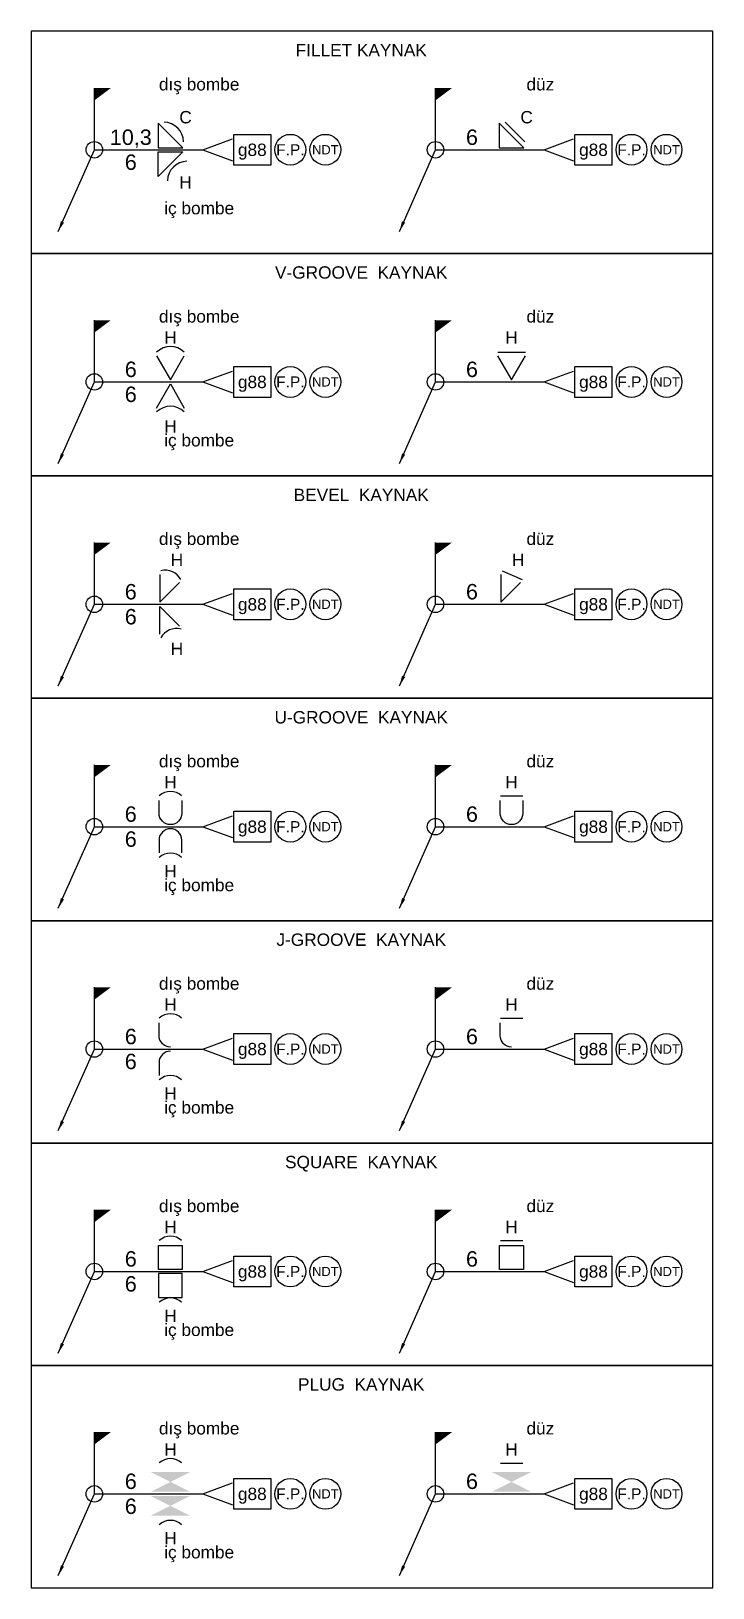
# Model space of a CAD drawing. Header units: millimetres. Extents: x 2920 to 3086, y 1354 to 1733.
import ezdxf
from ezdxf.enums import TextEntityAlignment as Align

# ---------------------------------------------------------------- set-up
doc = ezdxf.new("R2010")
doc.units = ezdxf.units.MM
doc.layers.add('KAYNAK_SYM', color=2, linetype='Continuous')
doc.styles.get("Standard").update_dxf_attribs({"font": 'arial.ttf'})
doc.dimstyles.new('ISO-25', dxfattribs={"dimtxt": 2.5, "dimasz": 2.5, "dimexe": 1.25, "dimexo": 0.625, "dimtad": 1, "dimtxsty": 'Standard', "dimcen": 2.5, "dimadec": 0, "dimazin": 0, "dimtfac": 1, "dimtmove": 0, "dimatfit": 3, "dimfxl": 1, "dimarcsym": 0})

msp = doc.modelspace()

# ---------------------------------------------------------------- linework, layer by layer
for points in [[(2920.24, 1678.49), (3085.92, 1678.49), (3085.92, 1732.53), (2920.24, 1732.53)], [(2920.24, 1624.46), (3085.92, 1624.46), (3085.92, 1678.49), (2920.24, 1678.49)], [(2920.24, 1570.43), (3085.92, 1570.43), (3085.92, 1624.46), (2920.24, 1624.46)], [(2920.24, 1516.4), (3085.92, 1516.4), (3085.92, 1570.43), (2920.24, 1570.43)], [(2920.24, 1462.37), (3085.92, 1462.37), (3085.92, 1516.4), (2920.24, 1516.4)], [(2920.24, 1408.34), (3085.92, 1408.34), (3085.92, 1462.37), (2920.24, 1462.37)], [(2920.24, 1354.3), (3085.92, 1354.3), (3085.92, 1408.34), (2920.24, 1408.34)]]:
    msp.add_lwpolyline(points, close=True)
at = {"layer": 'KAYNAK_SYM'}
for p, q in [((2935.61, 1703.7), (2935.61, 1718.7)), ((3018.51, 1703.7), (3018.51, 1718.7)), ((3035.45, 1710.41), (3040.21, 1705.66)), ((2961.99, 1703.7), (2969.15, 1706.35)), ((3044.9, 1703.7), (3052.05, 1706.35)), ((2938.73, 1703.7), (2961.99, 1703.7)), ((2961.99, 1703.7), (2969.15, 1701.05)), ((3021.64, 1703.7), (3044.9, 1703.7)), ((3044.9, 1703.7), (3052.05, 1701.05)), ((2935.61, 1647.3), (2935.61, 1662.3)), ((3018.51, 1647.3), (3018.51, 1662.3)), ((3033.63, 1654.55), (3040.35, 1654.55)), ((2961.99, 1647.3), (2969.15, 1649.95)), ((3044.9, 1647.3), (3052.05, 1649.95)), ((2938.73, 1647.3), (2961.99, 1647.3)), ((2961.99, 1647.3), (2969.15, 1644.65)), ((3021.64, 1647.3), (3044.9, 1647.3)), ((3044.9, 1647.3), (3052.05, 1644.65)), ((2935.61, 1593.27), (2935.61, 1608.27)), ((3018.51, 1593.27), (3018.51, 1608.27)), ((3034.69, 1601.42), (3039.56, 1599.28)), ((2938.73, 1593.27), (2961.99, 1593.27)), ((2961.99, 1593.27), (2969.15, 1595.92)), ((2961.99, 1593.27), (2969.15, 1590.62)), ((3021.64, 1593.27), (3044.9, 1593.27)), ((3044.9, 1593.27), (3052.05, 1595.92)), ((3044.9, 1593.27), (3052.05, 1590.62)), ((2935.61, 1539.24), (2935.61, 1554.24)), ((3018.51, 1539.24), (3018.51, 1554.24)), ((3034.27, 1546.73), (3039.72, 1546.73)), ((2961.99, 1539.24), (2969.15, 1541.89)), ((3044.9, 1539.24), (3052.05, 1541.89)), ((2938.73, 1539.24), (2961.99, 1539.24)), ((2961.99, 1539.24), (2969.15, 1536.59)), ((3021.64, 1539.24), (3044.9, 1539.24)), ((3044.9, 1539.24), (3052.05, 1536.59)), ((2935.61, 1485.21), (2935.61, 1500.21)), ((3018.51, 1485.21), (3018.51, 1500.21)), ((3034.27, 1492.7), (3039.72, 1492.7)), ((2961.99, 1485.21), (2969.15, 1487.86)), ((3044.9, 1485.21), (3052.05, 1487.86)), ((2938.73, 1485.21), (2961.99, 1485.21)), ((2961.99, 1485.21), (2969.15, 1482.55)), ((3021.64, 1485.21), (3044.9, 1485.21)), ((3044.9, 1485.21), (3052.05, 1482.55)), ((2935.61, 1431.17), (2935.61, 1446.17)), ((3018.51, 1431.17), (3018.51, 1446.17)), ((3034.27, 1438.67), (3039.72, 1438.67)), ((2961.99, 1431.17), (2969.15, 1433.83)), ((3044.9, 1431.17), (3052.05, 1433.83)), ((2938.73, 1431.17), (2961.99, 1431.17)), ((2961.99, 1431.17), (2969.15, 1428.52)), ((3021.64, 1431.17), (3044.9, 1431.17)), ((3044.9, 1431.17), (3052.05, 1428.52)), ((2935.61, 1377.14), (2935.61, 1392.14)), ((3018.51, 1377.14), (3018.51, 1392.14)), ((3034.27, 1384.64), (3039.72, 1384.64)), ((2938.73, 1377.14), (2961.99, 1377.14)), ((2961.99, 1377.14), (2969.15, 1379.79)), ((2961.99, 1377.14), (2969.15, 1374.49)), ((3021.64, 1377.14), (3044.9, 1377.14)), ((3044.9, 1377.14), (3052.05, 1379.79)), ((3044.9, 1377.14), (3052.05, 1374.49))]:
    msp.add_line(p, q, dxfattribs=at)
for points in [[(2951.09, 1704.2), (2957.09, 1704.2), (2951.09, 1710.2)], [(3033.99, 1704.2), (3039.99, 1704.2), (3033.99, 1710.2)], [(2969.49, 1707.45), (2978.49, 1707.45), (2978.49, 1699.95), (2969.49, 1699.95)], [(3052.4, 1707.45), (3061.4, 1707.45), (3061.4, 1699.95), (3052.4, 1699.95)], [(2951.09, 1703.2), (2957.09, 1703.2), (2951.09, 1697.2)], [(2969.49, 1651.05), (2978.49, 1651.05), (2978.49, 1643.55), (2969.49, 1643.55)], [(3052.4, 1651.05), (3061.4, 1651.05), (3061.4, 1643.55), (3052.4, 1643.55)], [(2969.49, 1597.02), (2978.49, 1597.02), (2978.49, 1589.52), (2969.49, 1589.52)], [(3052.4, 1597.02), (3061.4, 1597.02), (3061.4, 1589.52), (3052.4, 1589.52)], [(2969.49, 1542.99), (2978.49, 1542.99), (2978.49, 1535.49), (2969.49, 1535.49)], [(3052.4, 1542.99), (3061.4, 1542.99), (3061.4, 1535.49), (3052.4, 1535.49)], [(2969.49, 1488.96), (2978.49, 1488.96), (2978.49, 1481.46), (2969.49, 1481.46)], [(3052.4, 1488.96), (3061.4, 1488.96), (3061.4, 1481.46), (3052.4, 1481.46)], [(2951.2, 1431.67), (2951.2, 1437.46), (2956.98, 1437.46), (2956.98, 1431.67)], [(3034.1, 1431.67), (3034.1, 1437.46), (3039.89, 1437.46), (3039.89, 1431.67)], [(2969.49, 1434.92), (2978.49, 1434.92), (2978.49, 1427.42), (2969.49, 1427.42)], [(3052.4, 1434.92), (3061.4, 1434.92), (3061.4, 1427.42), (3052.4, 1427.42)], [(2951.2, 1430.67), (2951.2, 1424.89), (2956.98, 1424.89), (2956.98, 1430.67)], [(2969.49, 1380.89), (2978.49, 1380.89), (2978.49, 1373.39), (2969.49, 1373.39)], [(3052.4, 1380.89), (3061.4, 1380.89), (3061.4, 1373.39), (3052.4, 1373.39)]]:
    msp.add_lwpolyline(points, close=True, dxfattribs=at)
for points in [[(2950.71, 1653.67), (2954.09, 1647.8), (2957.47, 1653.67)], [(3033.61, 1653.67), (3036.99, 1647.8), (3040.37, 1653.67)], [(2950.71, 1640.93), (2954.09, 1646.8), (2957.47, 1640.93)], [(2951.49, 1600.54), (2951.49, 1593.77), (2956.27, 1598.56)], [(3034.4, 1600.54), (3034.39, 1593.77), (3039.17, 1598.56)], [(2951.49, 1586), (2951.49, 1592.77), (2956.27, 1587.98)]]:
    msp.add_lwpolyline(points, dxfattribs=at)
for points in [[(2956.84, 1545.62), (2956.84, 1542.49, -1), (2951.34, 1542.49), (2951.34, 1545.62)], [(3039.74, 1545.62), (3039.74, 1542.49, -1), (3034.24, 1542.49), (3034.24, 1545.62)], [(2956.84, 1532.86), (2956.84, 1535.99, 1), (2951.34, 1535.99), (2951.34, 1532.86)], [(2954.09, 1485.71, -0.414214), (2951.34, 1488.46), (2951.34, 1491.59)], [(3036.99, 1485.71, -0.414214), (3034.24, 1488.46), (3034.24, 1491.59)], [(2954.09, 1484.71, 0.414214), (2951.34, 1481.96), (2951.34, 1478.82)]]:
    msp.add_lwpolyline(points, format="xyb", dxfattribs=at)
for centre, radius in [((2983.24, 1703.7), 3.75), ((2991.74, 1703.7), 3.75), ((3066.15, 1703.7), 3.75), ((3074.65, 1703.7), 3.75), ((2935.61, 1703.7), 2), ((3018.51, 1703.7), 2), ((2935.61, 1647.3), 2), ((2983.24, 1647.3), 3.75), ((2991.74, 1647.3), 3.75), ((3018.51, 1647.3), 2), ((3066.15, 1647.3), 3.75), ((3074.65, 1647.3), 3.75), ((2983.24, 1593.27), 3.75), ((2991.74, 1593.27), 3.75), ((3066.15, 1593.27), 3.75), ((3074.65, 1593.27), 3.75), ((2935.61, 1593.27), 2), ((3018.51, 1593.27), 2), ((2935.61, 1539.24), 2), ((2983.24, 1539.24), 3.75), ((2991.74, 1539.24), 3.75), ((3018.51, 1539.24), 2), ((3066.15, 1539.24), 3.75), ((3074.65, 1539.24), 3.75), ((2935.61, 1485.21), 2), ((2983.24, 1485.21), 3.75), ((2991.74, 1485.21), 3.75), ((3018.51, 1485.21), 2), ((3066.15, 1485.21), 3.75), ((3074.65, 1485.21), 3.75), ((2983.24, 1431.17), 3.75), ((2991.74, 1431.17), 3.75), ((3066.15, 1431.17), 3.75), ((3074.65, 1431.17), 3.75), ((2935.61, 1431.17), 2), ((3018.51, 1431.17), 2), ((2983.24, 1377.14), 3.75), ((2991.74, 1377.14), 3.75), ((3066.15, 1377.14), 3.75), ((3074.65, 1377.14), 3.75), ((2935.61, 1377.14), 2), ((3018.51, 1377.14), 2)]:
    msp.add_circle(centre, radius, dxfattribs=at)
for centre, radius, start, end in [((2952.36, 1705.47), 4.95, 2.2052, 87.7948), ((2958.3, 1695.99), 4.95, 92.2052, 177.7948), ((2954.09, 1650.92), 4.95, 47.2052, 132.7948), ((2954.09, 1636.42), 4.95, 47.2052, 132.7948), ((2952.86, 1597.25), 4.3, 28.1306, 104.4345), ((2955.59, 1583.09), 4.3, 75.5655, 151.8694), ((2954.09, 1543.79), 4.01, 47.2052, 132.7948), ((2954.09, 1528.8), 4.01, 47.2052, 132.7948), ((2954.09, 1489.76), 4.01, 47.2052, 132.7948), ((2954.09, 1474.77), 4.01, 47.2052, 132.7948), ((2954.09, 1435.73), 4.01, 47.2052, 132.7948), ((2954.09, 1420.74), 4.01, 47.2052, 132.7948), ((2954.09, 1381.7), 4.01, 47.2052, 132.7948), ((2954.09, 1366.7), 4.01, 47.2052, 132.7948)]:
    msp.add_arc(centre, radius, start, end, dxfattribs=at)
for points in [[(2935.61, 1718.7), (2939.61, 1718.7), (2935.61, 1715.7)], [(3018.51, 1718.7), (3022.51, 1718.7), (3018.51, 1715.7)], [(2935.61, 1662.3), (2939.61, 1662.3), (2935.61, 1659.3)], [(3018.51, 1662.3), (3022.51, 1662.3), (3018.51, 1659.3)], [(2935.61, 1608.27), (2939.61, 1608.27), (2935.61, 1605.27)], [(3018.51, 1608.27), (3022.51, 1608.27), (3018.51, 1605.27)], [(2935.61, 1554.24), (2939.61, 1554.24), (2935.61, 1551.24)], [(3018.51, 1554.24), (3022.51, 1554.24), (3018.51, 1551.24)], [(2935.61, 1500.21), (2939.61, 1500.21), (2935.61, 1497.21)], [(3018.51, 1500.21), (3022.51, 1500.21), (3018.51, 1497.21)], [(2935.61, 1446.17), (2939.61, 1446.17), (2935.61, 1443.17)], [(3018.51, 1446.17), (3022.51, 1446.17), (3018.51, 1443.17)], [(2935.61, 1392.14), (2939.61, 1392.14), (2935.61, 1389.14)], [(3018.51, 1392.14), (3022.51, 1392.14), (3018.51, 1389.14)], [(2949.28, 1377.64), (2958.9, 1377.64), (2958.9, 1382.45), (2949.28, 1382.45)], [(3032.18, 1377.64), (3041.81, 1377.64), (3041.81, 1382.45), (3032.18, 1382.45)], [(2949.28, 1376.64), (2958.9, 1376.64), (2958.9, 1371.83), (2949.28, 1371.83)]]:
    msp.add_solid(points, dxfattribs=at)

# ---------------------------------------------------------------- texts
for s, p in [('FILLET KAYNAK', (3000.46, 1727.92)), ('dış bombe', (2961.08, 1719.62)), ('düz', (3043.99, 1719.62)), ('iç bombe', (2961.08, 1689.52)), ('V-GROOVE  KAYNAK', (3000.46, 1673.89)), ('dış bombe', (2961.08, 1663.22)), ('düz', (3043.99, 1663.22)), ('iç bombe', (2961.08, 1633.13)), ('BEVEL  KAYNAK', (3000.46, 1619.85)), ('dış bombe', (2961.08, 1609.19)), ('düz', (3043.99, 1609.19)), ('U-GROOVE  KAYNAK', (3000.46, 1565.82)), ('dış bombe', (2961.08, 1555.16)), ('düz', (3043.99, 1555.16)), ('iç bombe', (2961.08, 1525.06)), ('J-GROOVE  KAYNAK', (3000.46, 1511.79)), ('dış bombe', (2961.08, 1501.13)), ('düz', (3043.99, 1501.13)), ('iç bombe', (2961.08, 1471.03)), ('SQUARE  KAYNAK', (3000.46, 1457.76)), ('dış bombe', (2961.08, 1447.1)), ('düz', (3043.99, 1447.1)), ('iç bombe', (2961.08, 1417)), ('PLUG  KAYNAK', (3000.46, 1403.73)), ('dış bombe', (2961.08, 1393.07)), ('düz', (3043.99, 1393.07)), ('iç bombe', (2961.08, 1362.97))]:
    msp.add_text(s, height=3).set_placement(p, align=Align.MIDDLE_CENTER)
for s, height, p in [('C', 3, (2957.76, 1711.62)), ('C', 3, (3040.66, 1711.62)), ('10,3', 3.75, (2944.46, 1706.75)), ('6', 3.75, (3027.37, 1706.75)), ('6', 3.75, (2944.46, 1700.69)), ('g88', 3, (2973.99, 1703.7)), ('F.P.', 2.7, (2983.24, 1703.7)), ('NDT', 2.25, (2991.74, 1703.7)), ('g88', 3, (3056.9, 1703.7)), ('F.P.', 2.7, (3066.15, 1703.7)), ('NDT', 2.25, (3074.65, 1703.7)), ('H', 3, (2957.76, 1695.78)), ('H', 3, (2954.09, 1658.1)), ('H', 3, (3036.99, 1658.1)), ('6', 3.75, (2944.46, 1650.36)), ('6', 3.75, (3027.37, 1650.36)), ('6', 3.75, (2944.46, 1644.29)), ('g88', 3, (2973.99, 1647.3)), ('F.P.', 2.7, (2983.24, 1647.3)), ('NDT', 2.25, (2991.74, 1647.3)), ('g88', 3, (3056.9, 1647.3)), ('F.P.', 2.7, (3066.15, 1647.3)), ('NDT', 2.25, (3074.65, 1647.3)), ('H', 3, (2954.09, 1636.5)), ('H', 3, (2955.68, 1604.07)), ('H', 3, (3038.58, 1604.07)), ('6', 3.75, (2944.46, 1596.33)), ('6', 3.75, (3027.37, 1596.33)), ('g88', 3, (2973.99, 1593.27)), ('F.P.', 2.7, (2983.24, 1593.27)), ('NDT', 2.25, (2991.74, 1593.27)), ('g88', 3, (3056.9, 1593.27)), ('F.P.', 2.7, (3066.15, 1593.27)), ('NDT', 2.25, (3074.65, 1593.27)), ('6', 3.75, (2944.46, 1590.26)), ('H', 3, (2955.68, 1582.47)), ('H', 3, (2954.09, 1550.04)), ('H', 3, (3036.99, 1550.04)), ('6', 3.75, (2944.46, 1542.3)), ('6', 3.75, (3027.37, 1542.3)), ('g88', 3, (2973.99, 1539.24)), ('F.P.', 2.7, (2983.24, 1539.24)), ('NDT', 2.25, (2991.74, 1539.24)), ('g88', 3, (3056.9, 1539.24)), ('F.P.', 2.7, (3066.15, 1539.24)), ('NDT', 2.25, (3074.65, 1539.24)), ('6', 3.75, (2944.46, 1536.23)), ('H', 3, (2954.09, 1528.44)), ('H', 3, (2954.09, 1496.01)), ('H', 3, (3036.99, 1496.01)), ('6', 3.75, (2944.46, 1488.26)), ('6', 3.75, (3027.37, 1488.26)), ('g88', 3, (2973.99, 1485.21)), ('F.P.', 2.7, (2983.24, 1485.21)), ('g88', 3, (3056.9, 1485.21)), ('F.P.', 2.7, (3066.15, 1485.21)), ('6', 3.75, (2944.46, 1482.2)), ('NDT', 2.25, (2991.74, 1485.21)), ('NDT', 2.25, (3074.65, 1485.21)), ('H', 3, (2954.09, 1474.4)), ('H', 3, (2954.09, 1441.98)), ('H', 3, (3036.99, 1441.98)), ('6', 3.75, (2944.46, 1434.23)), ('6', 3.75, (3027.37, 1434.23)), ('6', 3.75, (2944.46, 1428.17)), ('g88', 3, (2973.99, 1431.17)), ('F.P.', 2.7, (2983.24, 1431.17)), ('NDT', 2.25, (2991.74, 1431.17)), ('g88', 3, (3056.9, 1431.17)), ('F.P.', 2.7, (3066.15, 1431.17)), ('NDT', 2.25, (3074.65, 1431.17)), ('H', 3, (2954.09, 1420.37)), ('H', 3, (2954.09, 1387.94)), ('H', 3, (3036.99, 1387.94)), ('6', 3.75, (2944.46, 1380.2)), ('6', 3.75, (3027.37, 1380.2)), ('g88', 3, (2973.99, 1377.14)), ('F.P.', 2.7, (2983.24, 1377.14)), ('NDT', 2.25, (2991.74, 1377.14)), ('g88', 3, (3056.9, 1377.14)), ('F.P.', 2.7, (3066.15, 1377.14)), ('NDT', 2.25, (3074.65, 1377.14)), ('6', 3.75, (2944.46, 1374.13)), ('H', 3, (2954.09, 1366.34))]:
    msp.add_text(s, height=height, dxfattribs=at).set_placement(p, align=Align.MIDDLE_CENTER)

# ---------------------------------------------------------------- leaders
at = {"layer": 'KAYNAK_SYM', "annotation_type": 0, "has_hookline": 1, "hookline_direction": 0}
for points in [[(2926.84, 1683.88), (2935.61, 1703.7), (2938.11, 1703.7)], [(3009.75, 1683.88), (3018.51, 1703.7), (3021.01, 1703.7)], [(2926.84, 1627.49), (2935.61, 1647.3), (2938.11, 1647.3)], [(3009.75, 1627.49), (3018.51, 1647.3), (3021.01, 1647.3)], [(2926.84, 1573.46), (2935.61, 1593.27), (2938.11, 1593.27)], [(3009.75, 1573.46), (3018.51, 1593.27), (3021.01, 1593.27)], [(2926.84, 1519.43), (2935.61, 1539.24), (2938.11, 1539.24)], [(3009.75, 1519.43), (3018.51, 1539.24), (3021.01, 1539.24)], [(2926.84, 1465.39), (2935.61, 1485.21), (2938.11, 1485.21)], [(3009.75, 1465.39), (3018.51, 1485.21), (3021.01, 1485.21)], [(2926.84, 1411.36), (2935.61, 1431.17), (2938.11, 1431.17)], [(3009.75, 1411.36), (3018.51, 1431.17), (3021.01, 1431.17)], [(2926.84, 1357.33), (2935.61, 1377.14), (2938.11, 1377.14)], [(3009.75, 1357.33), (3018.51, 1377.14), (3021.01, 1377.14)]]:
    msp.add_leader(points, dimstyle='ISO-25', dxfattribs=at)

doc.saveas('drawing.dxf')
